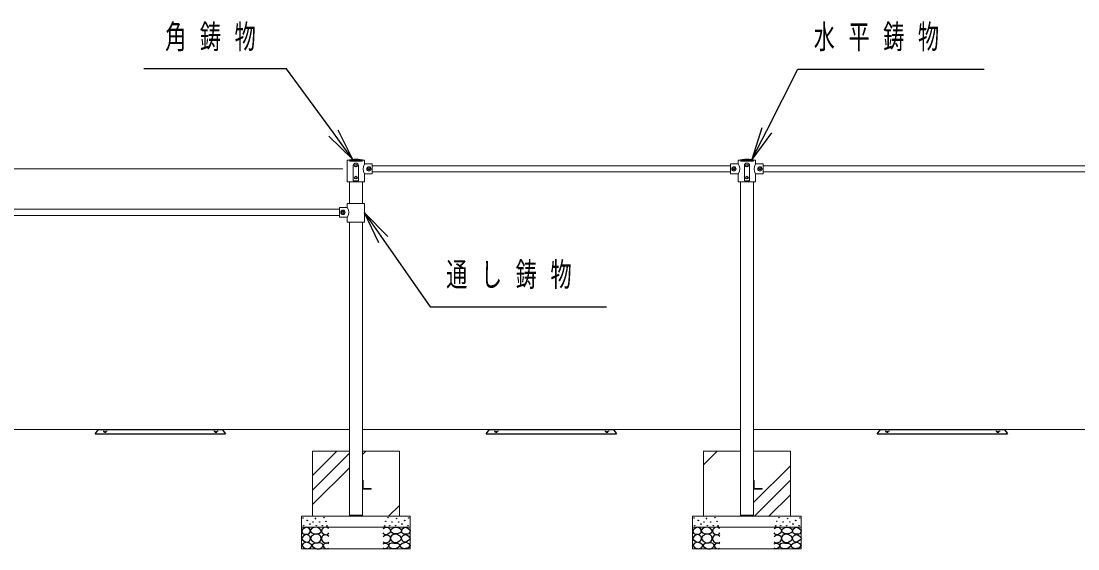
# Model space of a CAD drawing. Units: millimetres at full size; details may follow other scales. Extents: x 0 to 22500, y 0 to 15420.
# Drawn here: x 10885 to 15749, y 2862 to 5293 of the extents above; entities that cross this region are included whole.
import ezdxf

# ---------------------------------------------------------------- set-up
doc = ezdxf.new("R2010")
doc.units = ezdxf.units.MM
doc.linetypes.add('USER4', pattern=[8, 5, -3])
for name, color, linetype, lineweight in [('DEFPOINTS_3', 57, 'Continuous', 13), ('外形', 7, 'Continuous', 13), ('寸法', 2, 'Continuous', 13), ('文字', 2, 'Continuous', 25), ('補助', 2, 'Continuous', 25), ('隠線', 4, 'USER4', 25)]:
    doc.layers.add(name, color=color, linetype=linetype, lineweight=lineweight)
doc.styles.add('ＭＳ ゴシック', font='')
doc.styles.get('ＭＳ ゴシック').set_extended_font_data('MS Gothic')

msp = doc.modelspace()

# ---------------------------------------------------------------- linework, layer by layer
at = {"layer": 'DEFPOINTS_3'}
for p, q in [((12395.822, 4647.425), (12456.322, 4647.425)), ((14195.822, 4647.425), (14256.322, 4647.425))]:
    msp.add_line(p, q, dxfattribs=at)
at = {"layer": '外形'}
for p, q in [((12386.072, 4652.924), (12386.072, 4552.425)), ((12466.072, 4652.401), (12386.072, 4652.401)), ((12414.072, 4557.425), (12414.072, 4627.425)), ((12438.072, 4557.425), (12438.072, 4627.425)), ((12466.072, 4652.924), (12466.072, 4635.425)), ((12466.072, 4635.425), (12501.072, 4635.425)), ((12501.072, 4635.425), (12501.072, 4589.425)), ((12501.072, 4626.425), (14151.072, 4626.425)), ((14151.072, 4635.425), (14151.072, 4589.425)), ((14186.072, 4635.425), (14151.072, 4635.425)), ((14186.072, 4652.924), (14186.072, 4635.425)), ((14266.072, 4652.401), (14186.072, 4652.401)), ((14214.072, 4557.425), (14214.072, 4627.425)), ((14238.072, 4557.425), (14238.072, 4627.425)), ((14266.072, 4652.924), (14266.072, 4635.425)), ((14266.072, 4635.425), (14301.072, 4635.425)), ((14301.072, 4635.425), (14301.072, 4589.425)), ((14301.072, 4626.425), (15951.072, 4626.425)), ((12466.072, 4589.425), (12501.072, 4589.425)), ((12466.072, 4589.425), (12466.072, 4552.425)), ((14151.072, 4598.425), (12501.072, 4598.425)), ((14186.072, 4589.425), (14151.072, 4589.425)), ((14186.072, 4589.425), (14186.072, 4552.425)), ((14266.072, 4589.425), (14301.072, 4589.425)), ((14266.072, 4589.425), (14266.072, 4552.425)), ((15951.072, 4598.425), (14301.072, 4598.425)), ((12386.072, 4552.425), (12466.072, 4552.425)), ((12395.822, 4452.425), (12395.822, 4552.425)), ((12414.072, 4557.425), (12438.072, 4557.425)), ((12456.322, 4452.425), (12456.322, 4552.425)), ((14186.072, 4552.425), (14266.072, 4552.425)), ((14195.822, 3012.425), (14195.822, 4552.425)), ((14214.072, 4557.425), (14238.072, 4557.425)), ((14256.322, 3012.425), (14256.322, 4552.425)), ((12351.072, 4435.425), (12351.072, 4389.425)), ((12386.072, 4435.425), (12351.072, 4435.425)), ((12466.072, 4452.425), (12386.072, 4452.425)), ((12386.072, 4452.425), (12386.072, 4435.425)), ((12466.072, 4452.425), (12466.072, 4367.425)), ((10701.072, 4426.488), (12351.072, 4426.488)), ((12351.072, 4398.488), (10701.072, 4398.488)), ((12386.072, 4389.425), (12351.072, 4389.425)), ((12386.072, 4389.425), (12386.072, 4367.425)), ((12466.072, 4367.425), (12386.072, 4367.425)), ((12395.822, 3012.425), (12395.822, 4367.425)), ((12456.322, 3012.425), (12456.322, 4367.425)), ((10656.322, 3412.425), (12395.822, 3412.425)), ((12456.322, 3412.425), (14195.822, 3412.425)), ((14256.322, 3412.425), (15995.822, 3412.425)), ((12226.072, 3312.425), (12395.822, 3312.425)), ((12226.072, 3012.425), (12226.072, 3312.425)), ((12456.322, 3312.425), (12626.072, 3312.425)), ((12626.072, 3012.425), (12626.072, 3312.425)), ((14026.072, 3012.425), (14026.072, 3312.425)), ((14026.072, 3312.425), (14195.822, 3312.425)), ((14256.322, 3312.425), (14426.072, 3312.425)), ((14426.072, 3012.425), (14426.072, 3312.425)), ((12457.322, 3177.867), (12456.322, 3177.867)), ((12456.322, 3177.867), (12456.322, 3137.867)), ((12459.322, 3145.367), (12459.322, 3175.867)), ((14257.322, 3177.867), (14256.322, 3177.867)), ((14256.322, 3177.867), (14256.322, 3137.867)), ((14259.322, 3145.367), (14259.322, 3175.867)), ((12456.322, 3137.867), (12496.322, 3137.867)), ((12494.322, 3140.867), (12463.822, 3140.867)), ((12496.322, 3137.867), (12496.322, 3138.867)), ((14256.322, 3137.867), (14296.322, 3137.867)), ((14294.322, 3140.867), (14263.822, 3140.867)), ((14296.322, 3137.867), (14296.322, 3138.867)), ((12395.822, 3017.425), (12456.322, 3017.425)), ((14195.822, 3017.425), (14256.322, 3017.425)), ((12176.072, 2862.425), (12176.072, 3012.425)), ((12176.072, 3012.425), (12676.072, 3012.425)), ((12676.072, 2862.425), (12676.072, 3012.425)), ((13976.072, 2862.425), (13976.072, 3012.425)), ((13976.072, 3012.425), (14476.072, 3012.425)), ((14476.072, 2862.425), (14476.072, 3012.425)), ((12176.072, 2962.425), (12676.072, 2962.425)), ((13976.072, 2962.425), (14476.072, 2962.425)), ((12176.072, 2862.425), (12676.072, 2862.425)), ((13976.072, 2862.425), (14476.072, 2862.425))]:
    msp.add_line(p, q, dxfattribs=at)
for centre in [(12486.072, 4612.425), (14166.072, 4612.425), (14286.072, 4612.425), (12366.072, 4412.425)]:
    msp.add_circle(centre, 10, dxfattribs=at)
for centre, radius, start, end in [((12426.072, 4477.425), 180, 77.16041, 102.83959), ((12426.072, 4627.425), 12, 0, 180), ((12498.923, 4612.425), 39.794, 146.42046, 213.57954), ((14226.072, 4477.425), 180, 77.16041, 102.83959), ((14153.222, 4612.425), 39.794, 326.42046, 33.57954), ((14226.072, 4627.425), 12, 0, 180), ((14298.923, 4612.425), 39.794, 146.42046, 213.57954), ((12353.222, 4412.425), 39.794, 326.42046, 33.57954), ((12457.322, 3175.867), 2, 0, 90), ((14257.322, 3175.867), 2, 0, 90), ((12463.822, 3145.367), 4.5, 180, 270), ((12494.322, 3138.867), 2, 0, 90), ((14263.822, 3145.367), 4.5, 180, 270), ((14294.322, 3138.867), 2, 0, 90)]:
    msp.add_arc(centre, radius, start, end, dxfattribs=at)
at = {"layer": '寸法'}
msp.add_line((12366.073, 4612.425), (530.1, 4612.425), dxfattribs=at)
at = {"layer": '文字'}
for p, q in [((12059.228, 5072.59), (11449.751, 5072.59)), ((12107.228, 5072.59), (12059.228, 5072.59)), ((12322.286, 4777.912), (12107.228, 5072.59)), ((14316.895, 4789.808), (14459.734, 5072.523)), ((14459.734, 5072.523), (14507.734, 5072.523)), ((14507.734, 5072.523), (15317.411, 5072.523)), ((12410.713, 4656.748), (12322.286, 4777.912)), ((12342.48, 4792.65), (12410.713, 4656.748)), ((14294.581, 4801.082), (14249.252, 4655.926)), ((14249.252, 4655.926), (14316.895, 4789.808)), ((14339.209, 4778.534), (14249.252, 4655.926)), ((12302.092, 4763.174), (12410.713, 4656.748)), ((12466.072, 4409.925), (12551.961, 4286.949)), ((12572.457, 4301.264), (12466.072, 4409.925)), ((12531.465, 4272.634), (12466.072, 4409.925)), ((12551.961, 4286.949), (12768.175, 3977.373)), ((12768.175, 3977.373), (12816.175, 3977.373)), ((12816.175, 3977.373), (13579.032, 3977.373))]:
    msp.add_line(p, q, dxfattribs=at)
at = {"layer": '補助'}
for p, q in [((11226.072, 3392.425), (11241.072, 3412.425)), ((11241.072, 3412.425), (11811.072, 3412.425)), ((11811.072, 3412.425), (11826.072, 3392.425)), ((13026.072, 3392.425), (13041.072, 3412.425)), ((13041.072, 3412.425), (13611.072, 3412.425)), ((13611.072, 3412.425), (13626.072, 3392.425)), ((14826.072, 3392.425), (14841.072, 3412.425)), ((14841.072, 3412.425), (15411.072, 3412.425)), ((15411.072, 3412.425), (15426.072, 3392.425)), ((11226.072, 3392.425), (11826.072, 3392.425)), ((13026.072, 3392.425), (13626.072, 3392.425)), ((14826.072, 3392.425), (15426.072, 3392.425))]:
    msp.add_line(p, q, dxfattribs=at)
at = {"layer": '補助', "lineweight": 13}
for p, q in [((12226.072, 3200.915), (12337.582, 3312.425)), ((12456.322, 3296.461), (12472.286, 3312.425)), ((14026.072, 3249.765), (14088.732, 3312.425)), ((12226.072, 3133.563), (12395.822, 3303.313)), ((12226.072, 3066.211), (12395.822, 3235.961)), ((14256.322, 3075.904), (14426.072, 3245.654)), ((14260.196, 3012.425), (14426.072, 3178.302)), ((14327.547, 3012.425), (14426.072, 3110.95)), ((12576.398, 3012.425), (12626.072, 3062.1)), ((14192.844, 3012.425), (14195.822, 3015.404))]:
    msp.add_line(p, q, dxfattribs=at)
at = {"layer": '補助'}
for points in [[(12198.521, 2961.827), (12192.059, 2959.286), (12185.847, 2955.807), (12179.989, 2951.769), (12176.342, 2946.301), (12177.354, 2938.719), (12182.361, 2932.36), (12189.227, 2929.77), (12196.937, 2929.508), (12204.549, 2930.113), (12210.878, 2932.677), (12214.631, 2937.963), (12215.948, 2944.4), (12215.099, 2949.606), (12212.145, 2954.539), (12205.986, 2959.367)], [(12195.986, 2928.875), (12190.657, 2926.082), (12185.214, 2921.904), (12178.765, 2915.084), (12176.342, 2908.28), (12179.969, 2903.452), (12186.481, 2899.091), (12193.118, 2894.803), (12199.788, 2892.754), (12207.433, 2895.2), (12213.73, 2901.626), (12216.836, 2909.903), (12215.314, 2918.419), (12207.156, 2925.669)], [(12237.945, 2961.918), (12233.041, 2961.301), (12227.404, 2959.215), (12219.432, 2953.427), (12215.781, 2946.511), (12216.655, 2942.549), (12220.376, 2938.132), (12229.867, 2933.359), (12239.837, 2931.915), (12247.187, 2931.742), (12254.703, 2933.266), (12262.302, 2937.881), (12266.056, 2944.078), (12265.087, 2948.731), (12260.38, 2954.079), (12249.711, 2960.285)], [(12225.241, 2897.588), (12237.83, 2890.731), (12251.19, 2889.749), (12261.473, 2897.203), (12266.326, 2908.94), (12264.045, 2919.718), (12257.136, 2927.861), (12248.311, 2931.294), (12237.134, 2930.023), (12223.38, 2921.968), (12217.403, 2911.102), (12220.038, 2903.909)], [(12626.904, 2897.588), (12614.315, 2890.731), (12600.955, 2889.749), (12590.671, 2897.203), (12585.819, 2908.94), (12588.099, 2919.718), (12595.009, 2927.861), (12603.834, 2931.294), (12615.01, 2930.023), (12628.765, 2921.968), (12634.742, 2911.102), (12632.106, 2903.909)], [(12614.2, 2961.918), (12619.104, 2961.301), (12624.741, 2959.215), (12632.712, 2953.427), (12636.364, 2946.511), (12635.49, 2942.549), (12631.769, 2938.132), (12622.278, 2933.359), (12612.308, 2931.915), (12604.957, 2931.742), (12597.441, 2933.266), (12589.843, 2937.881), (12586.089, 2944.078), (12587.058, 2948.731), (12591.765, 2954.079), (12602.433, 2960.285)], [(12656.158, 2928.875), (12661.487, 2926.082), (12666.931, 2921.904), (12673.38, 2915.084), (12675.803, 2908.28), (12672.175, 2903.452), (12665.664, 2899.091), (12659.027, 2894.803), (12652.357, 2892.754), (12644.712, 2895.2), (12638.415, 2901.626), (12635.309, 2909.903), (12636.831, 2918.419), (12644.989, 2925.669)], [(12653.624, 2961.827), (12660.086, 2959.286), (12666.298, 2955.807), (12672.156, 2951.769), (12675.803, 2946.301), (12674.791, 2938.719), (12669.783, 2932.36), (12662.917, 2929.77), (12655.208, 2929.508), (12647.596, 2930.113), (12641.266, 2932.677), (12637.514, 2937.963), (12636.197, 2944.4), (12637.045, 2949.606), (12639.999, 2954.539), (12646.159, 2959.367)], [(13998.521, 2961.827), (13992.059, 2959.286), (13985.847, 2955.807), (13979.989, 2951.769), (13976.342, 2946.301), (13977.354, 2938.719), (13982.361, 2932.36), (13989.227, 2929.77), (13996.937, 2929.508), (14004.549, 2930.113), (14010.878, 2932.677), (14014.631, 2937.963), (14015.948, 2944.4), (14015.099, 2949.606), (14012.145, 2954.539), (14005.986, 2959.367)], [(13995.986, 2928.875), (13990.657, 2926.082), (13985.214, 2921.904), (13978.765, 2915.084), (13976.342, 2908.28), (13979.969, 2903.452), (13986.481, 2899.091), (13993.118, 2894.803), (13999.788, 2892.754), (14007.433, 2895.2), (14013.73, 2901.626), (14016.836, 2909.903), (14015.314, 2918.419), (14007.156, 2925.669)], [(14037.945, 2961.918), (14033.041, 2961.301), (14027.404, 2959.215), (14019.432, 2953.427), (14015.781, 2946.511), (14016.655, 2942.549), (14020.376, 2938.132), (14029.867, 2933.359), (14039.837, 2931.915), (14047.187, 2931.742), (14054.703, 2933.266), (14062.302, 2937.881), (14066.056, 2944.078), (14065.087, 2948.731), (14060.38, 2954.079), (14049.711, 2960.285)], [(14025.241, 2897.588), (14037.83, 2890.731), (14051.19, 2889.749), (14061.473, 2897.203), (14066.326, 2908.94), (14064.045, 2919.718), (14057.136, 2927.861), (14048.311, 2931.294), (14037.134, 2930.023), (14023.38, 2921.968), (14017.403, 2911.102), (14020.038, 2903.909)], [(14426.904, 2897.588), (14414.315, 2890.731), (14400.955, 2889.749), (14390.671, 2897.203), (14385.819, 2908.94), (14388.099, 2919.718), (14395.009, 2927.861), (14403.834, 2931.294), (14415.01, 2930.023), (14428.765, 2921.968), (14434.742, 2911.102), (14432.106, 2903.909)], [(14414.2, 2961.918), (14419.104, 2961.301), (14424.741, 2959.215), (14432.712, 2953.427), (14436.364, 2946.511), (14435.49, 2942.549), (14431.769, 2938.132), (14422.278, 2933.359), (14412.308, 2931.915), (14404.957, 2931.742), (14397.441, 2933.266), (14389.843, 2937.881), (14386.089, 2944.078), (14387.058, 2948.731), (14391.765, 2954.079), (14402.433, 2960.285)], [(14456.158, 2928.875), (14461.487, 2926.082), (14466.931, 2921.904), (14473.38, 2915.084), (14475.803, 2908.28), (14472.175, 2903.452), (14465.664, 2899.091), (14459.027, 2894.803), (14452.357, 2892.754), (14444.712, 2895.2), (14438.415, 2901.626), (14435.309, 2909.903), (14436.831, 2918.419), (14444.989, 2925.669)], [(14453.624, 2961.827), (14460.086, 2959.286), (14466.298, 2955.807), (14472.156, 2951.769), (14475.803, 2946.301), (14474.791, 2938.719), (14469.783, 2932.36), (14462.917, 2929.77), (14455.208, 2929.508), (14447.596, 2930.113), (14441.266, 2932.677), (14437.514, 2937.963), (14436.197, 2944.4), (14437.045, 2949.606), (14439.999, 2954.539), (14446.159, 2959.367)], [(12195.167, 2892.942), (12183.848, 2886.923), (12177.037, 2878.108), (12185.523, 2866.838), (12203.958, 2862.724), (12218.312, 2868.834), (12223.737, 2879.206), (12212.955, 2888.315)], [(12252.271, 2888.798), (12244.736, 2889.424), (12236.594, 2887.987), (12227.666, 2883.929), (12223.349, 2878.526), (12226.036, 2873.844), (12231.998, 2869.336), (12238.477, 2865.493), (12245.784, 2863.12), (12257.632, 2863.353), (12267.948, 2867.444), (12272.651, 2872.252), (12274.705, 2877.986), (12273.646, 2883.134), (12269.57, 2887.716), (12261.171, 2890.257)], [(12599.874, 2888.798), (12607.409, 2889.424), (12615.551, 2887.987), (12624.479, 2883.929), (12628.796, 2878.526), (12626.109, 2873.844), (12620.146, 2869.336), (12613.668, 2865.493), (12606.361, 2863.12), (12594.512, 2863.353), (12584.197, 2867.444), (12579.493, 2872.252), (12577.44, 2877.986), (12578.499, 2883.134), (12582.575, 2887.716), (12590.974, 2890.257)], [(12656.978, 2892.942), (12668.297, 2886.923), (12675.108, 2878.108), (12666.622, 2866.838), (12648.187, 2862.724), (12633.833, 2868.834), (12628.408, 2879.206), (12639.189, 2888.315)], [(13995.167, 2892.942), (13983.848, 2886.923), (13977.037, 2878.108), (13985.523, 2866.838), (14003.958, 2862.724), (14018.312, 2868.834), (14023.737, 2879.206), (14012.955, 2888.315)], [(14052.271, 2888.798), (14044.736, 2889.424), (14036.594, 2887.987), (14027.666, 2883.929), (14023.349, 2878.526), (14026.036, 2873.844), (14031.998, 2869.336), (14038.477, 2865.493), (14045.784, 2863.12), (14057.632, 2863.353), (14067.948, 2867.444), (14072.651, 2872.252), (14074.705, 2877.986), (14073.646, 2883.134), (14069.57, 2887.716), (14061.171, 2890.257)], [(14399.874, 2888.798), (14407.409, 2889.424), (14415.551, 2887.987), (14424.479, 2883.929), (14428.796, 2878.526), (14426.109, 2873.844), (14420.146, 2869.336), (14413.668, 2865.493), (14406.361, 2863.12), (14394.512, 2863.353), (14384.197, 2867.444), (14379.493, 2872.252), (14377.44, 2877.986), (14378.499, 2883.134), (14382.575, 2887.716), (14390.974, 2890.257)], [(14456.978, 2892.942), (14468.297, 2886.923), (14475.108, 2878.108), (14466.622, 2866.838), (14448.187, 2862.724), (14433.833, 2868.834), (14428.408, 2879.206), (14439.189, 2888.315)]]:
    msp.add_lwpolyline(points, close=True, dxfattribs=at)
for points in [[(12301.072, 2955.724), (12292.645, 2960.579), (12283.962, 2962.061), (12278.343, 2960.373), (12273.19, 2956.674), (12268.718, 2951.365), (12266.852, 2944.634), (12270.521, 2935.863), (12278.576, 2929.425), (12286.875, 2927.046), (12294.102, 2928.158), (12298.152, 2931.534), (12301.072, 2936.079)], [(12300.756, 2919.603), (12293.615, 2925.065), (12285.547, 2927.524), (12278.842, 2926.3), (12272.873, 2922.455), (12268.48, 2916.673), (12266.852, 2909.464), (12269.517, 2900.856), (12275.724, 2893.938), (12283.364, 2890.066), (12290.933, 2889.185), (12296.087, 2890.625), (12300.756, 2893.304)], [(12551.072, 2955.724), (12559.5, 2960.579), (12568.182, 2962.061), (12573.802, 2960.373), (12578.955, 2956.674), (12583.427, 2951.365), (12585.292, 2944.634), (12581.624, 2935.863), (12573.569, 2929.425), (12565.27, 2927.046), (12558.043, 2928.158), (12553.993, 2931.534), (12551.072, 2936.079)], [(12551.389, 2919.603), (12558.53, 2925.065), (12566.598, 2927.524), (12573.303, 2926.3), (12579.272, 2922.455), (12583.665, 2916.673), (12585.292, 2909.464), (12582.628, 2900.856), (12576.42, 2893.938), (12568.781, 2890.066), (12561.212, 2889.185), (12556.058, 2890.625), (12551.389, 2893.304)], [(14101.072, 2955.724), (14092.645, 2960.579), (14083.962, 2962.061), (14078.343, 2960.373), (14073.19, 2956.674), (14068.718, 2951.365), (14066.852, 2944.634), (14070.521, 2935.863), (14078.576, 2929.425), (14086.875, 2927.046), (14094.102, 2928.158), (14098.152, 2931.534), (14101.072, 2936.079)], [(14100.756, 2919.603), (14093.615, 2925.065), (14085.547, 2927.524), (14078.842, 2926.3), (14072.873, 2922.455), (14068.48, 2916.673), (14066.852, 2909.464), (14069.517, 2900.856), (14075.724, 2893.938), (14083.364, 2890.066), (14090.933, 2889.185), (14096.087, 2890.625), (14100.756, 2893.304)], [(14351.072, 2955.724), (14359.5, 2960.579), (14368.182, 2962.061), (14373.802, 2960.373), (14378.955, 2956.674), (14383.427, 2951.365), (14385.292, 2944.634), (14381.624, 2935.863), (14373.569, 2929.425), (14365.27, 2927.046), (14358.043, 2928.158), (14353.993, 2931.534), (14351.072, 2936.079)], [(14351.389, 2919.603), (14358.53, 2925.065), (14366.598, 2927.524), (14373.303, 2926.3), (14379.272, 2922.455), (14383.665, 2916.673), (14385.292, 2909.464), (14382.628, 2900.856), (14376.42, 2893.938), (14368.781, 2890.066), (14361.212, 2889.185), (14356.058, 2890.625), (14351.389, 2893.304)], [(12301.072, 2885.066), (12295.054, 2888.385), (12287.765, 2889.185), (12279.048, 2884.852), (12274.774, 2878.096), (12275.386, 2874.426), (12278.259, 2870.175), (12285.422, 2864.703), (12292.834, 2862.887), (12297.131, 2863.939), (12301.072, 2866.055)], [(12551.072, 2885.066), (12557.09, 2888.385), (12564.38, 2889.185), (12573.096, 2884.852), (12577.371, 2878.096), (12576.758, 2874.426), (12573.886, 2870.175), (12566.723, 2864.703), (12559.31, 2862.887), (12555.014, 2863.939), (12551.072, 2866.055)], [(14101.072, 2885.066), (14095.054, 2888.385), (14087.765, 2889.185), (14079.048, 2884.852), (14074.774, 2878.096), (14075.386, 2874.426), (14078.259, 2870.175), (14085.422, 2864.703), (14092.834, 2862.887), (14097.131, 2863.939), (14101.072, 2866.055)], [(14351.072, 2885.066), (14357.09, 2888.385), (14364.38, 2889.185), (14373.096, 2884.852), (14377.371, 2878.096), (14376.758, 2874.426), (14373.886, 2870.175), (14366.723, 2864.703), (14359.31, 2862.887), (14355.014, 2863.939), (14351.072, 2866.055)]]:
    msp.add_lwpolyline(points, dxfattribs=at)
for centre, radius in [((12426.072, 4627.425), 6), ((14226.072, 4627.425), 6), ((12426.072, 4572.425), 6), ((12486.072, 4612.425), 5), ((14166.072, 4612.425), 5), ((14226.072, 4572.425), 6), ((14286.072, 4612.425), 5), ((12366.072, 4412.425), 5), ((12182.679, 3004.602), 1), ((12185.847, 2969.748), 1), ((12201.689, 2993.195), 1), ((12214.68, 2976.402), 1), ((12228.622, 2985.907), 1), ((12240.028, 3002.384), 1), ((12243.514, 2968.798), 1), ((12259.568, 2985.974), 1), ((12271.191, 2968.945), 1), ((12278.489, 3006.516), 1), ((12288.49, 2989.488), 1), ((12293.356, 2968.405), 1), ((12558.789, 2968.405), 1), ((12563.655, 2989.488), 1), ((12573.655, 3006.516), 1), ((12580.953, 2968.945), 1), ((12592.576, 2985.974), 1), ((12608.631, 2968.798), 1), ((12612.117, 3002.384), 1), ((12623.523, 2985.907), 1), ((12637.465, 2976.402), 1), ((12650.455, 2993.195), 1), ((12666.298, 2969.748), 1), ((12669.466, 3004.602), 1), ((13982.679, 3004.602), 1), ((13985.847, 2969.748), 1), ((14001.689, 2993.195), 1), ((14014.68, 2976.402), 1), ((14028.622, 2985.907), 1), ((14040.028, 3002.384), 1), ((14043.514, 2968.798), 1), ((14059.568, 2985.974), 1), ((14071.191, 2968.945), 1), ((14078.489, 3006.516), 1), ((14088.49, 2989.488), 1), ((14093.356, 2968.405), 1), ((14358.789, 2968.405), 1), ((14363.655, 2989.488), 1), ((14373.655, 3006.516), 1), ((14380.953, 2968.945), 1), ((14392.576, 2985.974), 1), ((14408.631, 2968.798), 1), ((14412.117, 3002.384), 1), ((14423.523, 2985.907), 1), ((14437.465, 2976.402), 1), ((14450.455, 2993.195), 1), ((14466.298, 2969.748), 1), ((14469.466, 3004.602), 1)]:
    msp.add_circle(centre, radius, dxfattribs=at)
at = {"layer": '隠線'}
for p, q in [((11263.572, 3412.425), (11263.572, 3402.425)), ((11278.572, 3412.425), (11278.572, 3402.425)), ((11773.572, 3412.425), (11773.572, 3402.425)), ((11788.572, 3412.425), (11788.572, 3402.425)), ((13063.572, 3412.425), (13063.572, 3402.425)), ((13078.572, 3412.425), (13078.572, 3402.425)), ((13573.572, 3412.425), (13573.572, 3402.425)), ((13588.572, 3412.425), (13588.572, 3402.425)), ((14863.572, 3412.425), (14863.572, 3402.425)), ((14878.572, 3412.425), (14878.572, 3402.425)), ((15373.572, 3412.425), (15373.572, 3402.425)), ((15388.572, 3412.425), (15388.572, 3402.425)), ((11263.572, 3402.425), (11278.572, 3402.425)), ((11269.572, 3402.425), (11269.572, 3392.425)), ((11272.572, 3402.425), (11272.572, 3392.425)), ((11773.572, 3402.425), (11788.572, 3402.425)), ((11779.572, 3402.425), (11779.572, 3392.425)), ((11782.572, 3402.425), (11782.572, 3392.425)), ((13063.572, 3402.425), (13078.572, 3402.425)), ((13069.572, 3402.425), (13069.572, 3392.425)), ((13072.572, 3402.425), (13072.572, 3392.425)), ((13573.572, 3402.425), (13588.572, 3402.425)), ((13579.572, 3402.425), (13579.572, 3392.425)), ((13582.572, 3402.425), (13582.572, 3392.425)), ((14863.572, 3402.425), (14878.572, 3402.425)), ((14869.572, 3402.425), (14869.572, 3392.425)), ((14872.572, 3402.425), (14872.572, 3392.425)), ((15373.572, 3402.425), (15388.572, 3402.425)), ((15379.572, 3402.425), (15379.572, 3392.425)), ((15382.572, 3402.425), (15382.572, 3392.425))]:
    msp.add_line(p, q, dxfattribs=at)

# ---------------------------------------------------------------- texts
at = {"layer": '文字', "char_height": 110, "attachment_point": 1, "style": 'ＭＳ ゴシック'}
for s, insert in [('\\T1.64;\\W0.65;角鋳物', (11547.728, 5276.59)), ('\\T1.64;\\W0.65;水平鋳物', (14533.234, 5276.523)), ('\\T1.64;\\W0.65;通し鋳物', (12841.675, 4181.373))]:
    msp.add_mtext(s, dxfattribs=dict(at, insert=insert))

doc.saveas('drawing.dxf')
